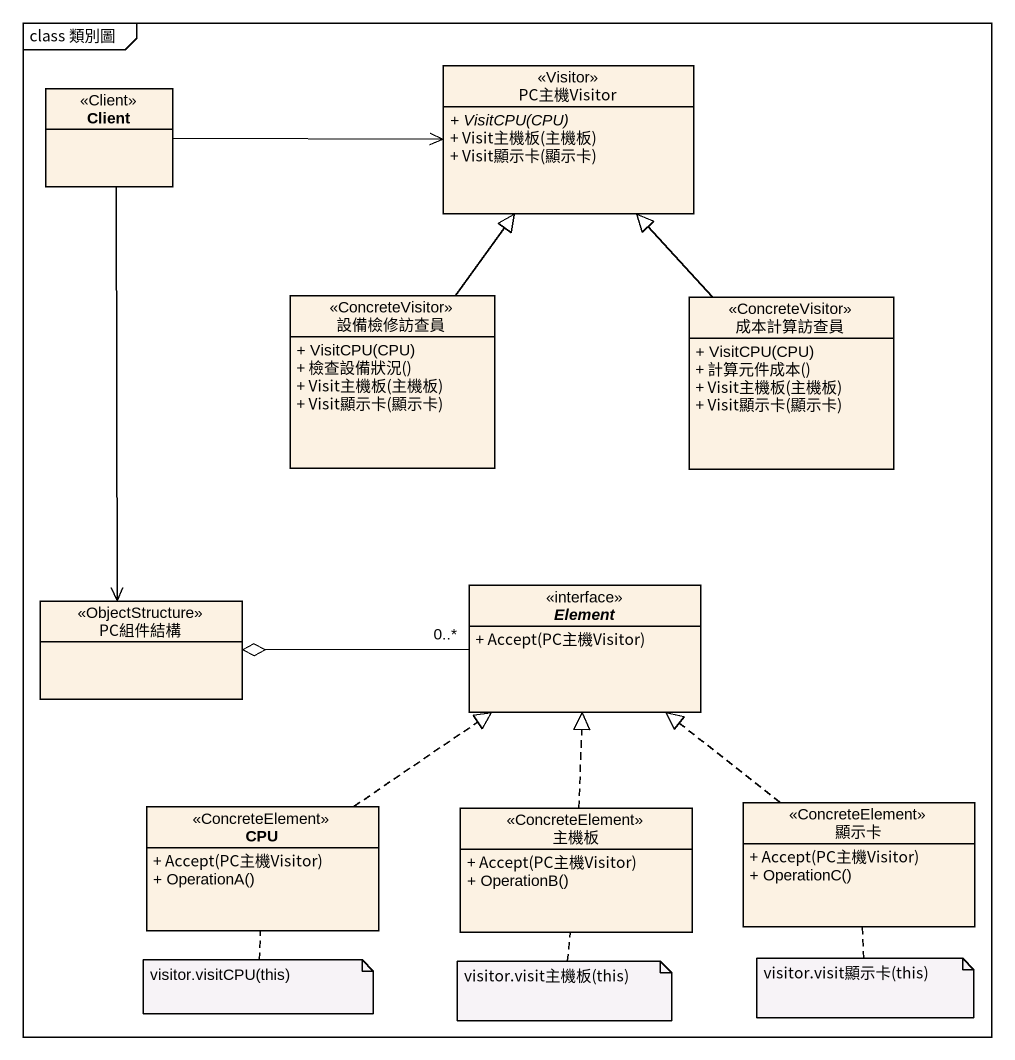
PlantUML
@startuml
mainframe class 類別圖
hide circle
hide empty members
skinparam classAttributeIconSize 0
class Client <<Client>>
class PC主機Visitor <<Visitor>> {
  {abstract} + VisitCPU(CPU)
  {abstract} + Visit主機板(主機板)
  {abstract} + Visit顯示卡(顯示卡)
}
class 設備檢修訪查員 <<ConcreteVisitor>> {
  + VisitCPU(CPU)
  + 檢查設備狀況()
  + Visit主機板(主機板)
  + Visit顯示卡(顯示卡)
}
class 成本計算訪查員 <<ConcreteVisitor>> {
  + VisitCPU(CPU)
  + 計算元件成本()
  + Visit主機板(主機板)
  + Visit顯示卡(顯示卡)
}
class PC組件結構 <<ObjectStructure>>
interface Element {
  + Accept(PC主機Visitor)
}
class 顯示卡 <<ConcreteElement>> {
  + Accept(PC主機Visitor)
  + OperationC()
}
class CPU <<ConcreteElement>> {
  + Accept(PC主機Visitor)
  + OperationA()
}
class 主機板 <<ConcreteElement>> {
  + Accept(PC主機Visitor)
  + OperationB()
}
Client -right-> PC主機Visitor
Client --> PC組件結構
設備檢修訪查員 -up-|> PC主機Visitor
成本計算訪查員 -up-|> PC主機Visitor
Element "0..*" -left-o PC組件結構
顯示卡 .up.|> Element
CPU .up.|> Element
主機板 .up.|> Element
note bottom of CPU : visitor.visitCPU(this)
note bottom of 主機板 : visitor.visit主機板(this)
note bottom of 顯示卡 : visitor.visit顯示卡(this)
@enduml
